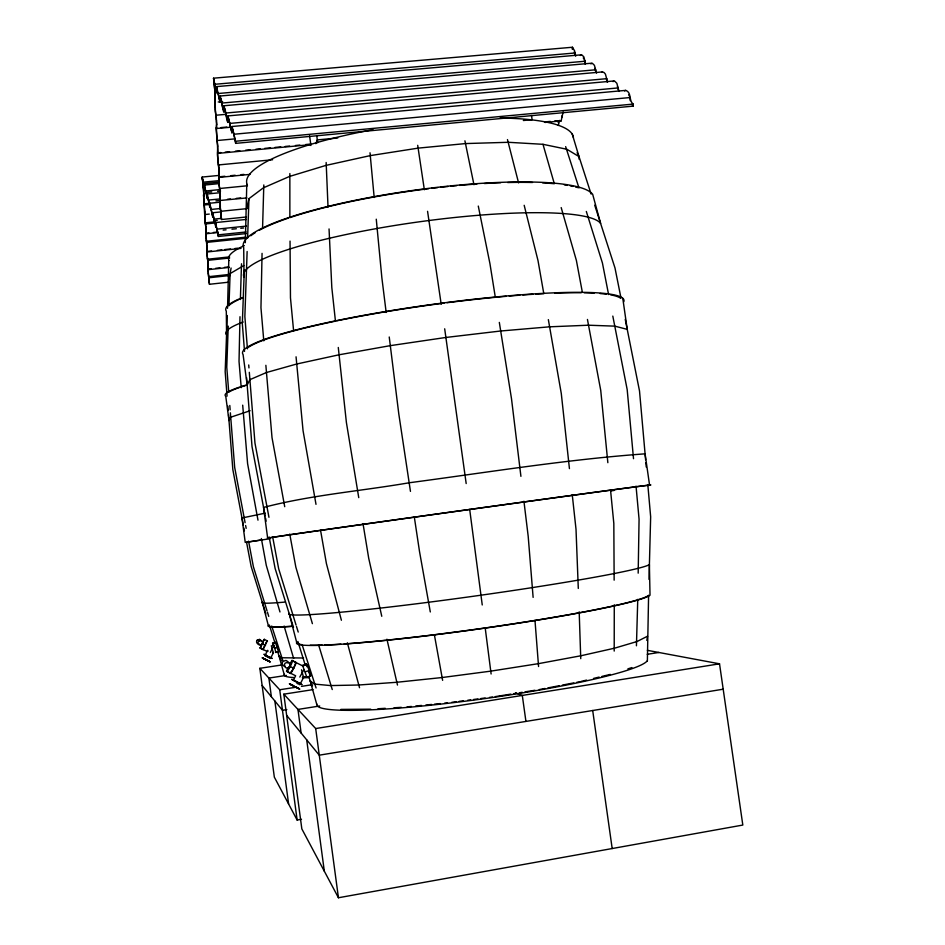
<?xml version="1.0" encoding="UTF-8"?>
<svg xmlns="http://www.w3.org/2000/svg" width="945" height="945" viewBox="0 0 945 945"><rect width="100%" height="100%" fill="white"/><g stroke="black" fill="none" stroke-linecap="round" stroke-linejoin="round"><path stroke-width="1.42" d="M647.372 660.945L648.589 595.444M246.775 184.275L245.322 242.688M228.773 260.548L227.544 308.306M637.757 599.354L636.434 645.789M638.182 573.154L639.068 519.207L636.032 486.073M575.67 56.239L574.607 50.853L572.457 47.25L213.535 78.187L216.216 92.374L216.606 93L216.641 86.609L219.795 101.765L220.209 102.438L220.268 95.988L223.268 110.754L223.953 112.242L224.048 105.745L227.143 120.901L227.863 122.46L227.993 115.904L231.265 130.233L231.891 130.93L232.293 128.591L233.049 130.245L235.683 143.368L633.138 106.135L633.174 104.092C628.579 100.654 631.839 92.362 625.708 90.377L232.092 126.5L231.927 133.115L228.914 119.531L228.182 117.96L227.461 120.204L225.985 114.168M220.35 207.77L220.209 197.009M262.06 253.366L260.962 307.727L263.785 340.838M239.995 316.717L239.026 361.439L241.223 387.674M240.373 299.506L241.518 263.785M649.014 579.415L650.656 516.82L647.809 484.596M326.155 162.505L328.033 207.238M228.241 326.155L226.765 367.215L228.749 392.21M228.973 305.696L230.119 273.601L231.1 268.014M247.129 251.512L244.861 316.528L247.436 348.823M247.59 238.294L248.972 198.639L263.371 187.842L289.548 176.443L326.06 165.375L370.18 155.63L418.139 148.129L465.637 143.569L508.422 142.293L542.985 144.313L566.905 149.275L579.025 156.61L591.133 194.091M227.272 315.5L225.17 371.692L227.083 396.132M244.306 270.105L242.322 323.639L244.519 351.398M580.75 658.665L579.19 611.817M563.149 111.923L561.141 120.913L545.017 122.437M289.855 173.549L289.867 217.622A175.699 31.516 -7.9 0 1 328.01 206.731M614.203 651.07L614.274 604.788M231.454 127.162L216.7 128.485L216.417 121.267M217.952 232.529L206.199 233.746L205.951 229.741M310.409 144.632L218.035 153.373L217.102 140.084M241.01 248.393L207.333 251.949L206.542 242.014M250.035 174.376L219.24 177.376L218.886 170.62M228.985 267.435L208.432 269.644L208.195 265.852M263.809 184.948L262.556 228.572A175.699 31.516 -7.9 0 0 259.45 230.19M558.306 125.484L559.617 120.381M572.162 49.045L572.457 47.25L572.717 49.081M646.829 640.415L647.514 636.209L637.072 641.513L614.522 648.187L580.891 655.771L538.485 663.65L490.774 671.139L442.024 677.541L396.64 682.29L358.509 685.019L330.526 685.574L314.272 684.062L310.137 680.743L308.826 676.537M220.067 202.195L209.825 203.222L209.79 207.498L207.652 195.414L207.073 194.008L207.191 198.509L204.498 185.055L204.616 189.532L204.073 188.185L202.183 177.058L218.319 175.486M229.115 276.779L228.619 279.555L230.119 273.601L243.775 265.569M247.106 205.219L246.598 208.089L248.972 198.639M221.461 211.857L212.672 212.743L212.755 217.291L209.825 203.222M246.397 219.417L215.602 222.571L215.779 227.166L212.672 212.743M558.141 122.578L558.46 121.114M561.814 117.168L562.145 115.692M263.005 648.636L262.899 649.357L267.069 651.448M274.015 645.388L270.341 652.44M315.866 143.687L317.307 139.907L337.767 137.982M288.993 666.804L288.709 667.82L286.748 668.056A3.024 2.965 -51.9 0 1 285.166 663.142L288.012 662.185A3.024 2.965 -51.9 0 1 289.572 667.099C287.221 670.052 292.348 661.925 289.666 665.434M287.977 667.784L286.524 671.163L290.694 673.466L296.222 662.669L292.04 660.401L289.572 664.5M287.185 671.706L290.292 666.568L292.726 660.909L292.04 660.401M267.045 640.71L263.1 649.581L260.324 648.175L264.269 639.316L262.462 642.376M260.324 648.175L261.363 644.502M303.758 669.934L299.801 677.057M297.262 682.314L300.345 683.767L304.018 676.561M296.34 681.853L293.363 680.223L295.631 675.769L290.387 673.135M268.439 656.692L265.261 654.968L267.648 650.349L268.061 651.235M273.2 653.149L270.813 657.767L269.656 657.259M262.178 643.639L263.029 642.328L262.237 644.195M273.07 645.766L273.542 645.057M293.363 680.223L294.769 680.813M266.762 641.348L267.258 640.923L262.899 649.357M580.348 55.46L581.919 54.94L583.868 56.889L585.487 63.409M590.779 63.835L592.409 63.327L594.44 65.347L596.531 73.155M612.868 81.565L614.652 81.116L616.837 83.278L619.069 91.441M624.598 90.98L625.708 90.377M257.205 640.155L259.391 639.422M305.412 671.789L309.169 670.513L306.995 664.548L306.263 664.028L302.518 665.292L306.841 677.211L310.598 675.935L309.169 670.513M303.239 665.812L306.995 664.548M277.428 651.542L275.444 652.215L278.917 651.577L276.058 642.553L272.597 643.214L273.188 645.376M272.597 643.214L276.058 642.553M275.928 652.582L274.747 648.246L277.736 647.242M627.882 668.871L631.922 667.572M265.261 654.968L265.888 655.228M602.059 72.068L604.032 72.493L605.426 74.135L607.576 82.12M250.13 410.732L230.722 417.206L228.997 420.572L225.76 396.298A153.137 14.021 -7.7 0 1 246.881 384.875M581.01 681.428L586.597 680.093M593.566 678.427L599.142 677.081M601.93 676.419L610.305 674.411M259.308 643.994L258.422 644.018A2.362 2.315 -46.3 0 1 257.182 640.167M539.241 689.59L545.017 688.468M547.899 687.913L559.428 685.68M562.322 685.113L573.851 682.881M576.733 682.325L579.616 681.77M312.96 689.637L283.819 694.173L301.833 828.883L338.44 897.75L742.817 825.056L719.523 663.815L647.349 650.325M281.645 664.985L259.84 668.316L274.334 777.133L297.132 820.036L301.49 819.291M265.25 513.147L241.979 517.99L245.239 542.418L270.093 538.721M723.185 689.2L319.268 755.173L286.654 715.389M495.286 696.619L510.879 694.126M513.714 693.665L516.549 693.217M519.396 692.756L522.231 692.307M525.066 691.858L534.988 690.263M283.819 694.173L315.689 728.548L719.523 663.815M286.819 709.589L282.46 710.274L262.119 685.456M319.717 705.986L297.959 709.423L301.124 733.036M647.254 654.294L658.842 652.475M259.84 668.316L279.72 689.755L295.667 687.287M301.467 686.377L311.602 684.806M286.347 675.391L268.888 678.073L271.38 696.76M261.623 539.938L246.562 542.229L251.157 566.504L265.911 613.884M451.816 702.312L456.163 701.745M459.069 701.367L463.416 700.8M467.763 700.233L470.669 699.855M473.563 699.489L477.91 698.922M480.816 698.544L485.163 697.977M489.51 697.41L492.416 697.032M208.644 276.684L229.139 274.463M208.821 277.783L229.34 275.562M209.199 282L209.459 284.28L228.454 282.212M208.29 269.124L211.219 268.805M215.625 268.333L220.02 267.86M224.426 267.388L228.82 266.915M207.179 251.429L211.574 250.968M217.421 250.354L221.815 249.882M224.745 249.574L230.592 248.96M234.974 248.5L237.904 248.192M207.557 259.225L229.576 256.886M207.735 260.336L229.647 258.009M223.15 230.107L226.079 229.812M231.95 229.198L236.356 228.749M240.762 228.288L243.692 227.993M206.057 233.238L208.987 232.942M213.393 232.482L217.787 232.033M217.22 230.037L218.2 234.868L246.054 231.986M215.602 222.571L218.366 236.463L246.196 233.58M206.435 241.282L245.972 237.16M206.624 242.392L246.172 238.27M214.137 219.122L221.473 218.378M221.189 216.665L221.508 219.523L246.385 216.984M214.291 220.693L217.232 220.398M205.278 222.831L215.507 221.78M205.478 223.953L215.708 222.902M217.114 229.127L246.48 226.091M227.532 199.265L230.462 198.97M236.333 198.391L240.727 197.942M215.933 200.872L246.822 197.93M204.096 203.848L209.967 203.258M204.297 204.982L208.691 204.533M211.255 209.447L220.043 208.561M220.764 211.29L247.177 208.621M204.888 214.539L209.282 214.09M219.618 188.504L247.472 185.763M205.762 190.996L220.398 189.543M207.38 192.355L211.763 191.929M217.622 191.351L220.551 191.055M207.168 193.997L220.35 192.685M208.455 200.068L220.173 198.911M407.094 706.872L411.418 706.447M415.753 706.021L421.517 705.442M425.841 705.017L431.605 704.45M434.487 704.167L440.264 703.588M444.587 703.163L447.469 702.879M220.504 176.68L224.898 176.254M230.757 175.687L235.151 175.25M241.01 174.683L243.94 174.4M203.14 182.196L219.228 180.625M203.293 183.684L219.382 182.113M204.498 185.055L219.145 183.613M218.437 164.938L272.632 159.74M217.208 140.521L234.785 138.891M232.092 126.5L235.494 141.254L633.174 104.092M523.341 120.511L532.106 119.684L531.515 115.503M217.834 152.83L220.764 152.558M225.158 152.145L229.552 151.732M235.399 151.176L239.794 150.763M245.653 150.208L250.047 149.794M255.906 149.239L260.3 148.814M264.695 148.4L270.553 147.845M274.948 147.432L280.807 146.877M285.201 146.463L289.595 146.05M295.454 145.495L299.849 145.081M305.707 144.526L310.102 144.112M544.45 121.952L550.309 121.397M554.703 120.984L561.141 120.913M229.848 123.417L618.254 87.92M220.976 127.587L226.835 127.055M234.017 134.237L630.185 97.536M225.843 113.034L606.784 78.671M215.944 115.231L226.198 114.31M227.993 115.904L613.943 80.963M220.268 95.988L591.759 63.197M218.224 101.989L222.618 101.599M222.004 103.064L595.763 69.776M224.048 105.745L602.638 71.903M214.775 84.294L574.938 52.991M216.641 86.609L581.293 54.822M218.319 93.496L585.156 61.224M370.688 709.187L340.885 709.4M377.976 708.75L385.265 708.313M394.006 707.781L401.294 707.332M277.629 651.507L278.929 655.688L281.527 657.767L303.546 658.003M303.298 677.163L306.204 677.081M285.236 666.296L284.551 666.249A2.977 2.918 -51.5 0 1 282.992 661.405L285.803 660.46A2.977 2.918 -51.5 0 1 288.107 663.166M290.552 684.322L291.036 684.747M515.604 692.921L522.302 695.437L525.928 721.413M298.029 688.291L299.813 689.106L298.124 688.114M263.549 658.452L262.108 657.779L263.383 658.511M268.923 661.323L270.4 661.972L269.077 661.252M298.726 688.669L296.198 687.417M290.458 684.215L294.096 685.999M299.033 684.334L299.86 684.723M263.005 658.169L264.21 658.771M269.455 661.606L267.447 660.614M265.616 655.039L263.915 654.259L267.577 656.22M270.376 658.5L268.9 657.791M292.974 685.456L289.335 683.802L291.828 685.184M297.734 688.208L295.076 686.861M295.572 681.203L291.639 679.313L295.454 681.392M263.809 658.547L265.899 659.598M268.663 661.228L266.561 660.165M269.018 656.94L272.207 658.464L270.707 657.614M296.907 683.294L298.018 683.849M264.777 659.019L266.927 660.094M294.923 680.813L296.458 681.64M268.309 656.586L269.502 657.224M218.035 153.373L217.622 152.299L217.87 159.587M286.524 671.163L290.694 673.466M264.269 639.316L267.506 641.053M262.745 644.077L265.533 645.482M295.844 662.469L302.412 665.776M292.726 660.909L296.222 662.669M259.887 647.821L263.1 649.581M290.292 666.568L293.812 668.339M265.521 659.669L266.62 660.224M296.257 681.475L297.628 682.172M296.08 681.782L302.081 684.653L298.254 682.562M295.183 686.956L292.466 685.562M267.092 656.881L268.014 657.342M266.809 660.059L267.967 660.638M264.482 659.126L265.639 659.704M297.38 682.113L300.356 683.731M295.242 686.578L296.34 687.157M293.93 686.283L291.284 684.936M266.218 656.432L264.836 655.688M267.683 660.508L268.9 661.122M263.549 658.641L264.765 659.256M296.683 687.298L297.864 687.925M268.451 660.921L269.644 661.524M262.804 658.24L263.998 658.842M297.321 687.676L298.821 688.444M219.24 177.376L218.838 176.266L218.791 178.581M278.917 651.577L277.168 647.703M310.598 675.935L308.542 671.812M306.097 676.655L306.841 677.211M632.347 105.356L633.138 106.135M206.199 233.746L205.904 232.73L206.518 241.66M583.242 57.905L583.868 58.791M207.144 250.827L206.908 249.893L207.168 254.902M207.038 250.909L207.274 251.854M208.432 269.644L207.947 267.494L208.373 273.719M628.697 94.831L629.311 95.977M577.1 152.665L579.025 156.61L579.108 159.185M303.085 676.833L303.64 677.825L301.502 669.781M312.523 685.834L310.137 680.743L316.717 704.226M281.362 660.874L278.929 655.688L284.15 674.328M565.653 146.629L578.978 187.949M316.079 687.96L302.116 644.714A177.412 10.927 -7.9 0 1 297.97 643.061M282.756 660.413L271.723 626.039M273.034 652.345L273.436 653.101L271.31 645.695M332.25 689.543L318.571 644.774M359.537 687.724L347.347 642.789M617.404 86.397L618.219 89.917M594.972 68.347L595.74 71.714M584.4 59.83L585.227 64.189M273.081 643.545L274.747 648.246M507.465 139.576L518.569 182.857M574.312 51.762L574.879 53.9M594.724 205.207L596.508 210.759M596.957 212.141L614.994 267.967L620.971 297.947M586.325 211.467L602.426 263.005L608.592 294.568M293.505 627.421L275.125 568.477L269.136 536.925M297.876 641.454L305.318 665.315M269.372 624.999L275.019 643.143M296.045 625.035L278.669 568.76L272.739 537.315M296.482 626.441L298.218 632.063M267.033 610.86L253.378 566.681L248.57 541.131M267.459 612.242L268.734 616.388M397.479 685.054L386.93 639.198M572.091 133.576L579.025 156.61M279.98 611.97L266.289 565.37L261.363 538.532M284.114 626.051L293.635 658.429M312.393 623.653L295.844 567.142L289.749 534.043M542.985 144.313L554.325 183.732A175.699 31.516 -7.9 0 0 542.619 182.869M561.188 207.593L576.379 260.418L582.321 292.088M275.574 642.222L276.755 646.545M341.393 620.251L326.415 563.586L320.568 530.346M306.263 664.028L306.971 666.733M464.916 140.805L473.965 184.736M524.18 205.301L538.012 260.607L543.8 293.706A190.866 22.03 -7.9 0 0 535.661 294.108M216.7 128.485L216.381 127.48L216.925 138.336M629.783 97.217L630.232 100.713M606.406 78.364L606.844 81.731M381.768 616.282L368.704 558.235L363.01 523.601M442.626 680.353L434.381 634.792M478.288 206.069L489.959 263.749L495.215 296.659M625.236 319.363L639.517 390.994L645.6 459.695M612.809 316.091L627.185 389.6L633.516 458.691M265.167 515.958L252.02 446.595L246.586 377.705M265.604 518.285L266.147 521.156M587.447 319.445L600.736 390.391L607.848 462.684M268.959 517.293L254.961 443.063L249.315 372.318M245.098 522.668L234.679 467.373L230.367 412.8M245.629 525.514L246.161 528.349M243.326 525.125L232.836 469.582L228.548 414.831M243.869 527.983L244.412 530.83M284.717 506.685L272.018 437.653L265.864 365.313M257.985 520.163L247.602 463.688L242.688 405.169M430.306 611.958L419.509 551.502L414.335 517.139M315.996 504.335L303.05 430.648L296.057 356.808M548.348 319.623L561.283 393.486L569.433 468.614M358.746 497.625L346.402 422.521L338.286 347.476M499.326 322.41L511.505 398.755L520.919 476.351M417.702 145.329L424.352 189.744M225.902 113.92C224.213 101.21 223.811 116.743 222.134 104.186M222.063 103.95C220.102 91.11 220.386 107.281 218.449 94.594M218.378 94.358C216.074 87.542 215.637 89.716 213.535 78.187L214.928 91.287M214.763 89.964L213.783 80.101M410.461 491.365L398.802 413.981L389.234 336.999M216.83 138.254L217.787 145.979M219.748 189.402L219.098 185.055M217.161 229.8L214.243 220.02M214.184 219.795L212.932 214.314L212.779 215.082M211.302 210.109L208.561 200.942M211.361 210.333L212.601 215.732L212.743 214.976M427.565 211.326L441.197 304.278M220.398 209.081L221.035 213.369M208.514 200.73L205.856 191.847M205.809 191.646C204.333 185.964 203.435 185.61 202.183 177.058L203.317 187.252M203.187 186.212L202.384 178.581M203.99 203.092L204.805 217.007M206.329 240.55L206.731 243.137M207.451 258.493L207.841 261.068M208.538 275.964L208.928 278.503M622.79 298.36L627.232 329.356L614.77 326.143L588.522 325.21L549.6 326.816L500.696 330.998L445.91 337.459L390.309 345.646L339.078 354.788L296.742 364.002L266.478 372.507L249.905 379.654L247.165 385.017L243.078 354.517A192.556 22.231 -7.9 0 1 429.916 304.762A192.556 22.231 -7.9 0 1 623.771 301.774M649.558 485.08L645.081 453.836C566.055 459.518 487.679 472.382 409.161 482.777C360.766 491.116 310.999 495.003 263.549 507.441L267.659 538.166M592.692 710.51L612.183 848.539M444.682 328.801L466.18 483.556M316.729 135.619L317.697 142.766M309.594 135.856L310.917 145.506M469.689 509.449L482.245 604.965M315.689 728.548L338.44 897.75M306.7 739.841L324.324 871.195M279.72 689.755L297.132 820.036M274.853 700.989L288.603 803.971M485.21 628.012L491.116 673.998M386.174 312.476L381.874 277.854L376.264 219.193M523.932 501.216L528.196 536.323L533.122 597.382M204.179 204.226L203.506 195.107M204.214 204.592L204.982 212.034M205.36 223.209L204.805 218.531M205.396 223.563L205.833 226.918M207.628 259.603L207.085 255.079M207.664 259.946L208.195 264.47M208.715 277.062L208.006 270.152M208.75 277.405L209.164 280.606M218.72 167.088L217.409 154.862L217.669 146.38M218.295 164.028L217.763 159.918M218.33 164.489L218.862 168.6M219.488 187.618L218.708 180.271M219.512 188.055L219.901 190.618M220.256 207.888L220.634 210.416M220.657 210.841L221.177 214.81M215.401 111.64L216.535 120.818M217.078 139.612L216.098 128.685L216.582 124.563M572.245 494.613L576.013 529.283L578.293 588.44M206.081 238.364L206.4 240.668M206.66 243.007L207.085 253.673M207.51 258.635L206.99 253.792M207.77 260.926L208.089 263.206M208.302 273.861L208.609 276.105M208.857 278.362L209.282 281.846M203.116 186.118L203.447 188.516M203.742 200.836L204.061 203.199M204.923 219.866L205.951 228.241M218.2 234.868L218.366 236.463M610.553 490.171L613.825 523.435L614.144 580.159M216.393 119.058L215.247 110.057M219.653 189.284L220.173 193.713M220.114 206.447L220.492 209.211M374.185 197.493L370.015 152.795M214.669 89.917L215.236 94.736M293.611 330.904L290.469 297.805L290.044 241.105M235.494 141.254L235.683 143.368M203.246 187.37L203.565 189.898M645.86 462.625L646.25 467.019M219.193 184.913L218.614 178.676M219.807 190.76L220.386 196.95M220.941 213.475L221.307 216.393M214.834 91.547L215.117 106.041M215.495 111.415L214.976 106.442M218.626 167.241L219.004 170.265M534.988 620.452L538.567 666.532M206.152 238.175L206.022 230.863M208.018 263.36L208.302 265.758M209.093 280.748L209.459 284.28M248.724 364.971L248.96 367.912M229.789 405.452L230.143 409.858M203.376 188.764L203.683 191.315M203.813 200.6L203.683 193.678M205.762 227.107L206.057 229.588M204.699 217.173L204.994 219.653M227.875 406.196L228.206 410.508M218.767 168.907L219.122 171.966M221.071 215.058L221.508 219.523M220.209 206.187L220.055 194.032M216.287 119.448L216.759 124.374M215.354 109.644L215.106 95.232M208.113 264.635L208.384 266.962M204.888 218.295L204.852 212.058M203.482 190.169L203.837 193.855M205.868 228.466L206.152 230.863M203.577 191.528L203.872 195.461M329.049 228.938L331.813 287.54L335.451 321.158A190.866 22.03 -7.9 0 0 264.777 339.68M218.85 180.011L218.98 172.25M208.254 266.915L208.124 270.211M295.183 662.965A5.989 0.732 -63 0 1 295.324 664.725A5.989 0.732 -63 0 1 291.816 671.588A5.989 0.732 -63 0 1 290.458 672.19M247.07 184.24A164.926 35.792 -7.9 0 1 372.968 129.678M500.059 118.007A164.926 35.792 -7.9 0 1 573.414 137.474M248.133 347.5A190.866 22.03 -7.9 0 1 263.714 340.07M336.774 320.827A190.866 22.03 -7.9 0 1 444.055 303.109M447.032 302.719A190.866 22.03 -7.9 0 1 495.322 297.309M496.881 297.155A190.866 22.03 -7.9 0 1 506.177 296.317M509.249 296.045A190.866 22.03 -7.9 0 1 519.821 295.194M522.774 294.982A190.866 22.03 -7.9 0 1 532.862 294.285M554.845 293.151A190.866 22.03 -7.9 0 1 581.234 292.737M584.223 292.785A190.866 22.03 -7.9 0 1 594.169 293.139M600.028 293.541A190.866 22.03 -7.9 0 1 606.371 294.214M610.647 294.875A190.866 22.03 -7.9 0 1 620.404 298.077M250.815 235.766A175.699 31.516 -7.9 0 1 255.304 232.612M263.62 228.028A175.699 31.516 -7.9 0 1 288.237 218.141M329.332 206.412A175.699 31.516 -7.9 0 1 372.625 197.257M374.137 196.973A175.699 31.516 -7.9 0 1 428.699 188.681M431.664 188.315A175.699 31.516 -7.9 0 1 437.594 187.63M440.559 187.287A175.699 31.516 -7.9 0 1 447.954 186.508M450.895 186.212A175.699 31.516 -7.9 0 1 456.754 185.645M459.66 185.385A175.699 31.516 -7.9 0 1 476.906 184.015M484.466 183.531A175.699 31.516 -7.9 0 1 500.637 182.751M507.689 182.539A175.699 31.516 -7.9 0 1 532.496 182.491M564.366 184.889A175.699 31.516 -7.9 0 1 567.413 185.362M570.296 185.87A175.699 31.516 -7.9 0 1 573.001 186.425M575.529 187.004A175.699 31.516 -7.9 0 1 577.879 187.618M614.144 490.431A193.43 0.638 -7.9 0 1 610.86 490.904M269.124 538.012A193.43 0.638 -7.9 0 1 461.349 510.607A193.43 0.638 -7.9 0 1 647.797 485.494M269.337 537.941A191.74 0.638 -7.9 0 1 443.465 513.1A191.74 0.638 -7.9 0 1 647.868 485.317M647.112 660.98A167.064 16.738 -7.9 0 1 471.437 700.399A167.064 16.738 -7.9 0 1 317.024 704.19M648.601 595.385A177.412 10.927 -7.9 0 1 387.143 640.119M385.536 640.285A177.412 10.927 -7.9 0 1 344.204 643.923M340.921 644.147A177.412 10.927 -7.9 0 1 324.773 645.01M322.245 645.104A177.412 10.927 -7.9 0 1 310.243 645.222M259.414 639.422A2.362 2.315 -46.3 0 1 261.139 640.982M229.009 260.525A131.367 22.645 -7.5 0 1 244.318 245.617M229.493 391.726A151.802 13.903 -7.7 0 1 239.451 387.497M241.164 386.918A151.802 13.903 -7.7 0 1 245.617 385.513M242.534 297.557A140.994 20.081 -7.6 0 0 226.304 311.141L226.564 334.743A143.971 18.475 -7.6 0 1 243.16 322.009M228.973 305.495A139.86 19.916 -7.6 0 1 238.636 299.624M240.384 298.844A139.86 19.916 -7.6 0 1 242.475 297.959M308.909 677.648A132.713 10.537 -8.1 0 1 302.329 677.754M293.907 677.565A132.713 10.537 -8.1 0 1 284.386 674.293M291.769 626.393A142.093 6.934 -8 0 1 268.274 625.33L262.261 602.166A144.916 4.997 -8 0 0 284.575 602.119M291.981 626.263A140.947 6.887 -8 0 1 271.9 626.653M203.541 194.8L203.848 195.769L203.541 194.8M259.095 640.899L258.635 641.301A2.386 2.351 -46.6 0 0 259.851 645.199L262.084 644.455A2.386 2.351 -46.6 0 0 260.879 640.556L259.095 640.899M600.547 223.244L592.68 194.304A177.128 31.776 -7.9 0 0 400.172 192.296A177.128 31.776 -7.9 0 0 243.704 247.684L244.046 277.287A180.897 29.236 -7.9 0 1 404.283 223.989A180.897 29.236 -7.9 0 1 600.547 223.244M296.706 642.517L289.123 613.364A182.409 7.938 -7.9 0 0 456.092 598.634A182.409 7.938 -7.9 0 0 649.392 564.614L650.018 595.208A178.865 11.021 -7.9 0 1 460.912 631.425A178.865 11.021 -7.9 0 1 296.706 642.517"/></g></svg>
